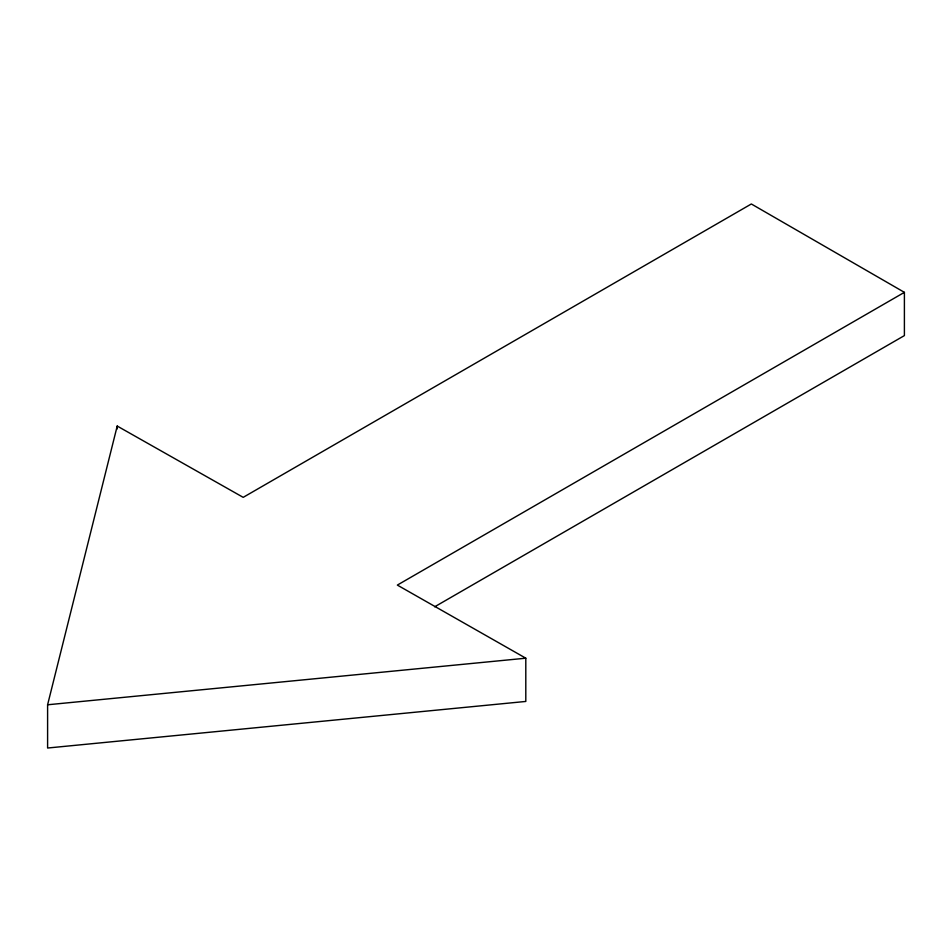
<?xml version="1.0" encoding="UTF-8"?>
<svg xmlns="http://www.w3.org/2000/svg" width="952" height="952" viewBox="0 0 952 952"><rect width="100%" height="100%" fill="white"/><g stroke="black" fill="none" stroke-linecap="round" stroke-linejoin="round"><path stroke-width="1.43" d="M904.4 292.347L397.341 585.087L525.802 658.201L525.802 701.446L47.6 748.022L47.6 704.777L117.215 426.056L243.2 497.349L751.342 203.978L904.4 292.347L904.4 335.592L434.671 606.793M47.6 704.777L525.802 658.201M117.215 426.056L117.215 428.935"/></g></svg>
